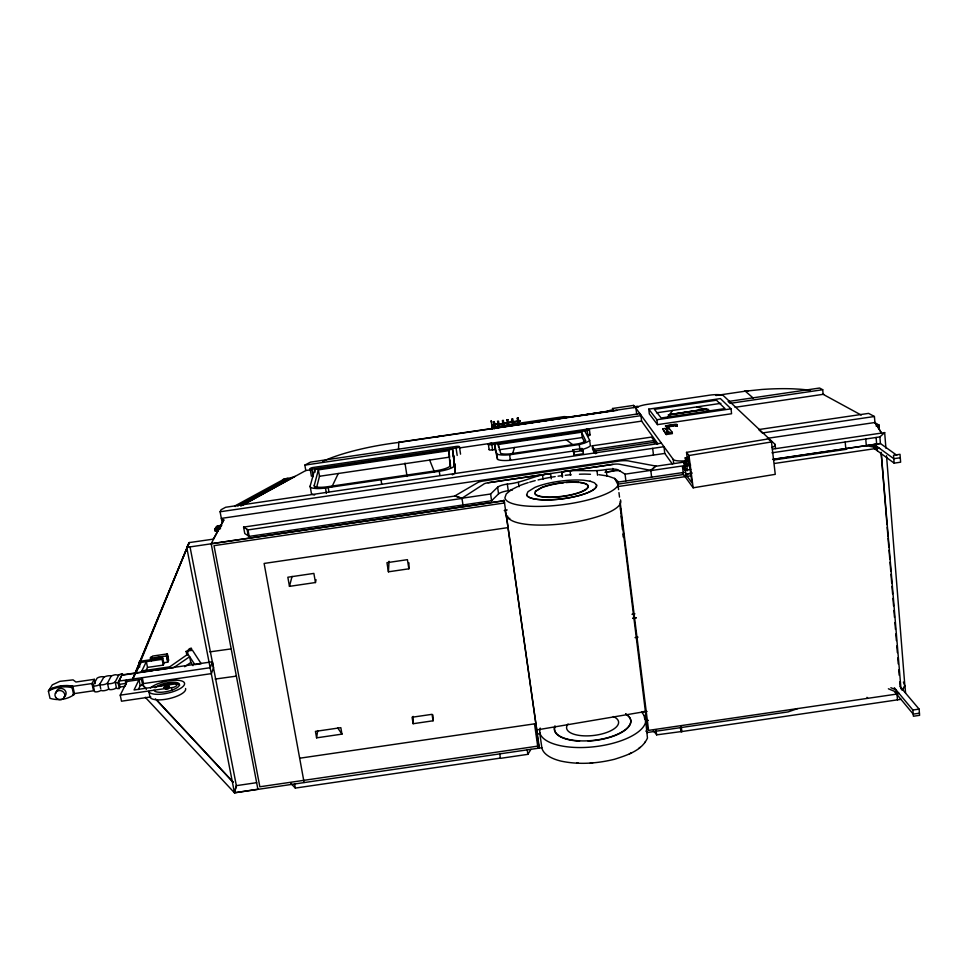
<?xml version="1.0" encoding="UTF-8"?>
<svg xmlns="http://www.w3.org/2000/svg" width="968" height="968" viewBox="0 0 968 968"><rect width="100%" height="100%" fill="white"/><g stroke="black" fill="none" stroke-linecap="round" stroke-linejoin="round"><path stroke-width="1.45" d="M432.902 714.953L433.071 720.785L413.13 723.713L413.154 716.38M408.871 568.809L407.419 559.661L386.958 562.674L388.434 571.81L408.871 568.809L408.956 562.832M398.489 449.237L398.816 442.412L616.798 410.384M398.828 442.231L638.227 406.947L637.706 406.257L634.585 406.717L633.629 405.386L612.526 408.496L612.792 410.674M191.18 650.605L191.313 648.342M388.434 571.81L389.039 561.283M641.615 712.024L645.329 717.07L647.459 738.064C641.711 750.817 626.901 755.221 614.644 759.239C597.062 763.546 578.537 764.914 560.738 761.042A53.373 21.961 -6.8 0 1 541.85 747.707L539.66 732.316L540.192 728.045M316.596 737.846L315.435 731.385L340.833 727.67L341.958 734.131L316.596 737.846L317.698 730.61M189.571 648.911L189.982 650.06M315.459 582.53L313.874 573.407L287.835 577.231L289.468 586.354L315.459 582.53L316.052 579.711M257.924 789.38L211.181 543.714L223.741 520.046M316.536 487.739L319.488 476.268L318.387 469.855L448.716 450.677L449.684 457.114L319.488 476.268M289.468 586.354L292.058 576.384M314.733 488.029L314.273 485.355L318.387 469.855M493.377 424.698C497.915 422.822 489.457 427.481 494.333 428.667M314.661 494.999L314.6 494.987A17.823 4.114 -9.6 0 1 311.297 492.809L310.147 486.13L314.721 469.516L452.552 449.237L455.238 472.19A15.343 3.57 -8.6 0 1 454.222 473.727M566.135 482.56A27.201 6.873 -7.5 0 1 578.695 482.475L578.658 482.197A27.213 6.873 -7.5 0 0 541.1 487.69L535.401 491.381L534.941 493.486A26.862 6.788 -7.5 0 0 572.717 494.66A26.862 6.788 -7.5 0 0 579.965 482.608M526.616 494.672A35.296 8.918 -7.5 0 0 564.175 498.544A35.296 8.918 -7.5 0 0 596.421 484.75L596.421 484.75A35.296 8.918 -7.5 0 1 564.187 498.58A35.296 8.918 -7.5 0 1 526.616 494.696L527.984 491.684L534.893 487.4A35.671 9.014 -7.5 0 1 583.958 480.261L590.129 481.217M512.399 454.089L514.553 447.494M119.294 688.502L120.032 687.026L118.786 681.121L121.895 674.938L212.416 661.773L210.262 667.702L118.713 681.133L118.048 682.597L119.294 688.502A3.63 1.149 -13.2 0 1 116.426 687.849A4.126 1.307 -13.2 0 1 111.985 689.543A4.126 1.307 -13.2 0 1 108.731 688.974A4.138 1.307 -13.3 0 1 104.278 690.668A4.138 1.307 -13.3 0 1 101.023 690.099A3.424 1.077 -13.4 0 1 97.078 691.817A3.424 1.077 -13.4 0 1 94.465 691.067L93.194 685.163L97.006 678.302A3.594 1.113 -13.2 0 1 100.962 676.777A3.594 1.113 -13.2 0 1 103.782 677.31A4.09 1.258 -13.2 0 1 107.944 675.845A4.09 1.258 -13.2 0 1 111.114 676.233A4.308 1.331 -13.1 0 1 115.41 674.744L118.725 675.107A3.618 1.125 -13 0 1 122.537 673.668L118.846 681.387M677.261 425.823L675.785 426.041L675.422 424.71L665.379 425.944L675.071 424.274A3.34 0.738 -6.6 0 1 676.898 424.492L677.261 425.823L676.898 424.492M677.128 424.831L675.422 424.71M645.366 741.706L644.894 742.541M903.386 682.065L904.886 686.118L886.519 455.71M141.074 662.427L132.701 679.088L189.196 542.6L213.396 539.128M145.599 671.405L147.511 667.4L146.337 661.652L141.159 672.385L135.786 673.171L189.196 542.6L186.691 547.464M189.22 542.54L132.677 679.149M169.097 668.259L169.727 666.843L141.86 670.933M163.253 662.826L167.706 662.173L168.613 660.115L167.367 653.896L152.533 656.074L151.565 658.107L166.448 655.929L167.367 653.896M147.511 667.4L163.289 665.089L163.907 663.697L162.745 657.974L139.537 661.374L138.86 662.753L139.743 667.061M163.289 665.089L162.128 659.341L162.745 657.974M160.761 658.252L161.341 656.994L155.279 657.877L154.686 659.148M142.707 685.271L143.506 683.577L142.284 677.673L141.485 679.355L142.707 685.271L140.203 685.634L138.363 689.519M331.927 486.807L338.28 473.509M150.875 660.442L150.367 657.95L152.157 656.873M222.18 522.841L220.099 511.769L221.079 509.737L225.665 507.256L661.386 443.15M187.877 652.384C186.401 649.225 193.418 646.14 191.156 650.121M150.778 696.912L121.496 701.207L120.226 695.169L127.05 681.472M126.082 684.654L125.465 681.702L126.3 680.02M118.725 675.107L115.18 681.944L116.426 687.849M111.114 676.233L107.472 683.069L108.731 688.974M213.299 539.14L223.838 519.997L221.345 518.388L664.762 453.423L672.324 463.974M184.658 666.734L190.793 662.487L189.655 656.715L173.671 667.678L169.061 668.344L170.017 666.637L187.937 654.114M72.757 694.649A26.789 24.611 18 0 0 74.439 693.572L93.521 690.777L91.96 683.541L94.32 679.318L75.927 682.016L73.072 679.875L59.871 681.339L52.308 684.86L48.4 691.104L50.009 698.339A26.85 24.66 17.9 0 0 73.689 694.867L74.439 693.572L72.866 686.348A16.565 5.106 -13.8 0 0 64.433 685.804M221.781 525.539L217.352 526.12A2.94 0.702 -10.7 0 0 216.372 526.604L214.666 529.375L219.518 528.927M103.782 677.31L99.764 684.207A3.436 1.065 -13.3 0 1 95.82 685.901A3.436 1.065 -13.3 0 1 93.194 685.163M73.689 694.867L72.116 687.619L72.866 686.348L91.96 683.541M499.754 753.903L500.42 758.355L527.875 754.338L530.972 749.268M216.396 529.786L217.655 528.02L220.341 527.584M221.261 525.83C216.892 523.712 211.351 533.634 220.547 528.564M667.436 417.74L672.47 410.468M904.971 685.949L901.995 690.184L904.995 685.913L905.564 692.943M666.601 431.982L668.017 431.728L666.468 431.813M640.102 747.344L638.747 748.47M243.585 527.1L248.002 529.907L461.99 498.435L455.178 495.979L243.585 527.1L244.771 533.537L249.199 536.393L491.587 500.759L498.568 493.849A11.059 2.771 -8 0 1 508.26 490.703L512.399 490.098M455.178 495.979L461.966 498.217L490.619 494.007L497.613 487.194A11.072 2.735 -8 0 1 507.317 484.073C522.2 482.996 535.413 474.889 550.344 473.594M563.388 482.814A27.201 6.873 -7.5 0 0 541.148 487.969L535.401 491.381M771.944 452.794L879.876 436.919L884.667 432.599L885.914 448.184M685.223 465.548L650.835 470.605L655.772 466.044L650.798 470.375L625.062 474.163L618.697 470.23A11.616 2.844 -7.1 0 0 606.101 469.541C591.472 472.311 576.42 468.899 561.718 471.912L562.408 477.176M876.004 425.932L879.174 425.194L875.834 423.282A2.94 0.665 -4.9 0 0 874.649 423.137M565.76 417.462L565.99 417.317A3.715 0.774 -7.6 0 0 563.957 416.615L497.83 426.356A3.11 0.653 -8.1 0 0 496.1 427.626L610.155 411.073L609.707 410.371L613.397 409.827L612.526 408.496M631.705 752.656L629.418 753.842M455.154 495.761L477.381 482.778A6.728 1.633 -8.2 0 1 483.153 481.036L618.165 461.167A11.894 2.856 -7 0 1 629.95 461.24L655.772 466.044M243.404 504.764L295.022 476.341M240.754 506.07L305.791 470.533L311.756 469.649M878.896 425.46L879.077 427.602L879.077 425.061M237.729 505.719L288.125 478.41L293.812 476.994M237.946 505.768L287.847 478.47A3.63 0.799 -9.9 0 0 282.874 479.813L234.655 506.082L235.163 506.409M304.847 465.112L310.474 462.123L639.509 413.675L640.949 415.659L304.847 465.112L305.791 470.533M667.872 431.825L668.876 432.539L668.767 431.498M517.529 486.638L511.031 489.917L506.252 493.934L504.921 497.782A57.281 14.484 -7.5 0 0 558.463 505.211A57.281 14.484 -7.5 0 0 617.862 485.549L618.177 481.689L614.656 478.434L607.638 476.002L598.938 474.707M565.748 417.462L565.07 418.249M235.442 505.828L234.813 506.252L235.551 506.421M797.777 708.564L788.049 711.916L646.914 732.558M666.42 429.235L665.803 429.562L667.484 429.151M186.122 651.379L192.366 650.121L201.175 663.697L194.858 664.617L186.122 651.379L186.933 655.457M504.243 510.487L507.184 509.93M642.643 711.77L643.272 711.661A6.655 2.65 -6 0 1 647.084 711.48M666.395 426.61C667.545 423.427 666.783 428.037 667.388 426.586M651.609 477.163L650.798 470.375L619.496 464.241A6.933 1.67 -7 0 0 612.913 464.374L487.969 482.766A4.937 1.198 -8.2 0 0 483.443 484.327L461.966 498.217L462.97 504.969M605.786 472.154L613.736 470.968A6.921 1.694 -7 0 1 619.871 470.763M645.402 711.54L536.768 729.933L506.833 518.86L504.957 510.414M688.151 457.344L685.211 457.828L687.631 460.998L686.518 452.371L768.29 438.928L771.484 441.952L775.259 474.344L693.161 487.811L682.295 472.856M686.518 452.371L688.974 455.517L771.484 441.952M690.801 469.359L684.872 470.339L683.868 462.668L686.832 462.172M683.868 462.668L686.264 465.85L690.668 465.124M618.225 484.097L683.493 474.501L682.525 467.157L685.465 466.685M686.421 474.017L692.289 473.049M506.833 518.86L509.797 518.376M744.38 391.314L748.736 390.661M257.948 789.235L234.474 792.804L186.727 547.392L504.195 500.722L211.181 543.714M493.765 424.976L491.841 425.267L493.728 424.662L493.305 421.745L494.237 421.612L495.616 428.292M506.857 419.749L507.813 419.713L506.857 419.749L507.28 422.992L503.784 423.5L507.28 422.665M511.842 419.011C513.911 418.333 509.954 419.906 512.266 421.927L508.212 422.532L507.789 419.616M513.609 424.855L513.197 422.024L517.662 421.467L513.161 421.697L517.674 421.128L517.251 418.212L518.183 418.079L518.606 420.995L520.288 420.644L518.594 421.322L520.361 421.068M494.261 421.697L493.305 421.745M499.343 426.961L498.931 424.117L502.852 423.645L498.956 424.214L502.815 423.319L502.404 420.487L503.336 420.342L503.747 423.185M518.219 418.176L517.251 418.212M494.636 424.432L498 424.032L497.588 421.189L498.544 421.153L498.931 423.887M494.672 424.746C503.856 424.286 490.897 422.943 495.386 427.662M508.599 425.593L508.188 422.762L512.266 422.157L512.677 425M610.009 410.831L585.797 414.703M497.649 427.638L565.215 417.692M715.969 395.501L745.953 391.084M648.766 409.137L720.398 398.586L731.058 408.823L731.566 413.735L657.49 424.637L649.322 413.88L648.766 409.137L656.909 419.737L657.49 424.637M656.558 412.816L720.906 403.341M731.578 403.136L822.715 389.717L823.127 394.327L861.217 415.066M668.162 414.969L707.971 409.113M459.449 446.72A3.497 0.762 -8.5 0 0 455.904 446.466L312.361 467.592A4.017 0.871 -9.6 0 0 310.111 468.694A4.017 0.871 -9.6 0 0 311.914 469.202L456.073 447.978A3.497 0.762 -8.5 0 0 459.449 446.72L460.55 454.161M459.522 447.918L641.602 421.128L657.877 443.816M735.051 407.298L823.72 394.242M656.909 419.737L731.058 408.823M489.13 449.612L488.368 444.324A3.497 0.762 -8.2 0 0 491.817 444.614L587.237 430.566A3.678 0.799 -7.4 0 0 589.391 429.477L590.069 434.777M498.254 444.469L581.562 432.2L585.761 440.876A15.524 3.473 -7.5 0 1 578.707 443.719L509.132 453.956A12.983 2.916 -8 0 1 500.674 453.387L498.254 444.469L498.629 447.131M453.508 455.662L455.238 472.19L453.508 455.662L454.476 464.495M489.227 449.406A3.497 0.774 -8.1 0 0 492.567 449.914L495.253 449.527L497.54 459.364A16.674 3.799 -8 0 0 510.378 460.284L574.06 450.919M499.004 449.781L582.252 437.536L584.745 442.485M670.788 425.956L673.728 425.533M666.734 427.045L675.543 425.738M662.717 428.812L668.779 427.916L672.24 432.309L672.385 433.616L666.25 434.523L662.717 428.812L666.25 434.523M495.253 449.527L494.491 444.215L496.765 453.919A16.686 3.751 -8 0 0 509.616 454.791L579.275 444.542A19.239 4.295 -7.5 0 0 589.669 440.355L584.757 430.929M666.093 433.216L672.24 432.309M592.21 445.825L594.049 449.37L594.509 453.012L592.67 449.43L592.21 445.825L651.537 437.088L653.993 440.549L654.283 442.981M572.959 449.83L581.974 448.511L583.002 450.604L583.401 453.726L574.327 455.069L572.959 449.83L574.327 455.069M310.147 486.13A17.848 4.041 -9.6 0 0 313.438 488.271L316.814 488.55A17.848 4.041 -9.6 0 0 323.36 488.259L439.278 471.259A15.355 3.509 -8.6 0 0 448.547 469.153L451.306 468.089A15.355 3.509 -8.6 0 0 454.234 465.487M573.927 451.947L583.002 450.604M594.049 449.37L653.993 440.549M595.683 453.726L595.332 450.931L655.651 442.061L657.32 444.397M487.969 482.766L550.586 473.558L551.288 478.821M561.718 471.912L612.913 464.374M604.964 472.263L613.736 470.968M773.65 459.328L880.42 443.526L896.779 455.238M617.741 486.589L690.97 475.784M774.654 463.442L874.782 448.68M900.288 457.743L893.803 458.699L874.201 444.445L874.552 448.716L894.154 463.152L900.627 462.184L900.01 454.307L893.537 455.262L894.154 463.152M632.903 618.31L635.879 617.862M632.89 618.431L635.879 617.983M635.032 637.61L638.021 637.162M912.897 710.028L919.116 709.108L919.6 715.328L913.393 716.247L912.897 710.028L894.275 687.716M919.431 713.21L913.223 714.118L894.601 691.672M443.501 435.661L433.434 437.306M220.099 511.769L663.987 446.708L664.762 453.423M874.406 416.494L762.3 432.974L758.682 429.562L868.599 413.384L874.406 416.494L874.951 422.544M767.382 438.322L875.036 422.496L881.291 432.696L875.036 422.496M655.796 466.261L685.719 461.857M772.476 449.104L884.667 432.599M617.657 482.149L684.461 472.336M772.585 459.376L880.42 443.526L879.876 436.919M773.71 459.994L846.601 449.273L845.778 448.607L845.197 442.025M686.457 474.066L690.898 473.412M508.019 527.608L264.119 563.449L304.097 782.483M150.367 657.95L151.746 657.744L152.254 660.236M138.86 662.753L162.128 659.341M134.419 673.377L121.956 675.204M125.465 681.702L141.485 679.355M119.463 684.34L125.731 683.42M120.032 687.026L125.029 686.288M143.506 683.577L211.411 673.619L213.553 667.63L212.416 661.773M631.983 614.269L634.935 613.833M633.096 618.141L636.073 617.705M120.226 695.169L173.49 687.353A5.421 1.767 -12.6 0 0 176.817 685.284A5.421 1.767 -12.6 0 0 174.881 683.989L134.056 689.978L138.981 679.717L140.203 685.634M299.669 758.222L535.534 723.701L538.704 745.989L259.847 786.778L214.013 545.662L504.509 502.961L503.844 500.008M256.653 782.676L236.349 785.653L234.425 792.756L145.273 697.287M898.437 693.838L648.584 730.38L620.077 501.593M541.85 747.707L234.474 792.804L236.349 785.653L190.055 547.029M290.69 783.257L295.325 788.085L500.383 758.101M901.147 699.307L680.928 731.687L680.431 727.488M142.623 672.179L152.908 670.691M155.848 670.255L167.597 668.561M209.862 651.863L231.279 648.875M215.15 679.076L236.47 676.112M655.735 729.824L656.606 734.869L681.823 731.493M217.352 527.826A2.928 0.702 -10.7 0 1 217.655 527.717L220.607 527.33M215.924 530.815L218.393 530.488M214.642 529.145L215.065 531.033L218.344 530.718M592.839 762.784L590.25 763.026M509.894 459.437L510.68 459.364M578.344 763.147L576.71 763.099M666.819 430.954C666.698 429.151 670.751 433.87 666.819 430.954L666.94 431.994M590.468 474.272L584.854 474.09A57.632 14.581 -7.5 0 0 579.445 474.223M879.682 448.426L866.3 445.595L865.755 439M870.268 445.026L877.044 446.514M696.682 406.911L710.693 410.831M590.129 481.181L594.376 482.742L596.433 484.774M888.382 688.78L898.812 693.149M890.875 687.703L896.174 689.99M822.715 389.717L819.581 388.035L728.13 401.502L730.09 403.353M876.076 424.02L878.254 425.218M566.341 439.871L573.189 445.038M745.287 391.169L761.816 389.475A77.779 16.456 -6.1 0 1 793.082 388.834L799.919 389.221A77.779 16.456 -6.1 0 1 810.47 390.406M745.602 391.459L753.213 398.042M775.525 448.571L775.114 444.397L723.423 395.682A12.354 2.529 -6.4 0 0 707.233 395.537L647.725 404.297A13.939 2.88 -6.9 0 0 635.976 408.29L636.69 414.28A13.927 2.928 -6.9 0 1 637.295 413.566M653.182 730.961L656.219 733.865M142.127 684.582L146.228 688.974M155.437 698.86L233.276 782.35L156.598 699.888M142.284 684.485L146.374 688.889M900.24 686.808L919.116 709.108M867.001 697.323L867.776 698.327M682.525 467.157L684.872 470.339M686.022 474.804L691.926 482.851L688.768 458.59L687.74 457.259L688.865 465.898L686.433 462.692L687.474 470.714L685.066 467.483L686.07 475.155M635.976 408.29L673.22 459.376L673.692 463.539M337.735 727.972L341.958 734.131M190.744 662.221L192.983 665.645M614.656 478.434L617.947 484.581M595.332 450.931L596.591 453.326M491.78 424.843L493.74 424.891L494.152 427.723M429.647 460.054L434.511 472.19M512.229 421.83L508.188 422.762M494.733 424.516L495.434 427.469M493.668 424.214L494.696 428.618M491.466 422.29L491.127 420.62L492.446 429.235L492.022 426.67M492.422 428.691L492.192 427.759M100.708 688.623L99.764 684.207A4.138 1.295 -13.3 0 0 103.019 684.763A4.138 1.295 -13.3 0 0 107.472 683.069A4.138 1.295 -13.2 0 0 110.739 683.626A4.138 1.295 -13.2 0 0 115.18 681.944A3.63 1.137 -13.1 0 0 118.048 682.597M94.32 679.318L95.251 683.626M150.778 657.066L151.54 660.805M167.222 654.211L168.48 660.43M166.665 655.457L167.912 661.701M166.448 655.929L167.706 662.173M171.505 687.643L172.001 690.063M537.579 740.169L538.426 744.537M215.065 529.508L215.368 531.117M217.606 526.314L217.909 527.899M217.352 526.12L217.655 527.717M217.219 526.507L217.522 528.104M248.002 529.907L249.199 536.393M294.55 783.923L295.325 788.085M247.07 529.314L248.268 535.8M311.914 469.202L313.184 476.631M310.123 468.851L311.406 476.268M325.49 488.005L326.41 493.402M314.624 468.802L315.157 472.081M328.212 487.606L328.902 491.647M413.13 723.713L412.078 717.24L432.043 714.323L433.071 720.785M381.017 479.838L381.67 483.891M404.975 463.103L407.068 476.474M398.816 442.412L398.828 442.436A81.203 17.823 -9 0 0 322.767 461.421M439.278 471.259L439.896 475.324M456.073 447.978L457.186 455.444M452.443 448.511L454.004 458.965M454.67 463.442L455.347 467.919M491.817 444.614L492.567 449.914M497.613 487.194L498.568 493.849M490.619 494.007L491.587 500.759M527.245 749.994L527.875 754.338M507.317 484.073L508.26 490.703M498 424.262L498.387 426.997M494.237 421.612L494.66 424.529M504.183 500.637L539.345 748.07M496.765 453.919L497.54 459.364M534.518 723.846L537.99 748.276M518.364 482.439L518.969 486.807M507.668 425.738L507.256 422.895L503.759 423.415C505.55 427.021 502.065 427.348 502.828 423.548M509.616 454.791L510.378 460.284M518.183 418.079L518.57 420.899M518.558 421.237L518.969 424.069M517.626 421.37L518.001 424.105M512.774 418.878L513.197 421.794M542.516 475.01L543.096 479.329M561.997 471.888L562.565 476.208M688.974 455.517L693.161 487.811M685.211 457.828L686.264 465.85M570.019 470.956L570.588 475.288M581.562 432.2L582.252 437.536M581.974 448.511L582.373 451.608M579.275 444.542L579.989 450.035M597.002 470.871L597.558 475.24M589.669 440.355L590.359 445.812A19.215 4.356 -7.5 0 1 581.248 449.733M587.237 430.566L587.915 435.89A3.678 0.811 -7.4 0 0 589.125 434.438M618.032 485.137L618.588 489.626M618.963 492.615L619.52 497.104M606.101 469.541L606.936 476.195M619.786 503.578L647.64 729.666M644.216 715.546L644.555 718.353M612.756 468.439L613.083 471.077M625.062 474.163L625.885 480.939M656.11 730.816L656.606 734.869M633.629 405.386L633.883 407.564M681.194 726.085L681.859 731.747M640.876 415.006L641.602 421.128M639.727 413.433L639.8 414.086M639.437 413.021L639.509 413.675M652.686 448.365L653.473 455.081M668.779 427.916L668.924 429.211M676.523 425.037L676.632 426.065M675.676 425.012L675.785 426.041M620.488 508.527L620.911 513.028M621.202 516.017L622.485 529.508M622.908 533.997L623.186 536.998M449.951 459.957L450.616 467.096M448.716 450.677L450.132 466.092A15.343 3.497 -8.7 0 1 435.636 470.823L327.608 486.722A14.338 3.243 -9.6 0 1 314.273 485.355M896.997 694.213L897.481 699.852M881.158 452.322L900.99 688.889M881.146 452.564L886.99 524.608M887.196 527.342L887.934 536.345M888.08 538.16L888.818 547.198M889.06 550.211L889.798 559.25M890.04 562.251L890.766 571.289M891.008 574.302L891.697 582.881M891.988 586.354L892.605 593.88M892.968 598.405L893.573 605.932M893.936 610.445L894.492 617.403M894.916 622.497L895.46 629.406M895.823 633.907L896.38 640.574M896.804 645.91L897.36 652.626M897.772 657.925L898.256 663.927M898.74 669.929L899.187 675.216M899.72 681.932L900.083 686.445M877.165 447.942L877.395 450.81M876.113 437.476L876.645 444.07M645.329 717.07L645.535 722.503A53.518 21.502 -6.8 0 1 591.702 747.006A53.518 21.502 -6.8 0 1 539.66 732.316M536.538 734.579A10.624 4.32 -7.7 0 1 540.18 733.405M644.712 719.176A11.156 4.489 -6 0 1 648.318 720.434M613.301 716.538A26.172 10.515 -6.8 0 1 596.554 735.063A26.172 10.515 -6.8 0 1 568.047 723.943M282.656 479.777A3.63 0.799 -9.9 0 1 288.125 478.41M685.901 460.744A13.334 3.194 -6.4 0 1 673.22 459.376M775.114 444.397A14.266 3.364 -5.7 0 1 771.786 447.494M620.428 499.875A57.112 15.101 -7.4 0 1 568.422 523.071A57.112 15.101 -7.4 0 1 507.498 515.908M518.836 485.972A57.632 14.581 -7.5 0 1 528.213 482.621M529.69 482.173A57.632 14.581 -7.5 0 1 535.207 480.648M538.099 479.922A57.632 14.581 -7.5 0 1 555.196 476.595M558.04 476.171A57.632 14.581 -7.5 0 1 562.372 475.615M565.276 475.276A57.632 14.581 -7.5 0 1 571.011 474.744M625.63 713.84A38.417 15.428 -6.8 0 1 599.265 739.564A38.417 15.428 -6.8 0 1 554.979 726.024M625.655 714.106A38.417 15.44 -6.8 0 1 598.284 740M596.845 740.217A38.417 15.44 -6.8 0 1 588.072 741.077M579.566 741.113A38.417 15.44 -6.8 0 1 555.015 726.29M578.658 482.197A26.862 6.788 -7.5 0 1 573.455 494.176A26.862 6.788 -7.5 0 1 534.893 493.208M53.24 688.236A16.565 5.106 -13.8 0 0 49.199 689.821A32.549 29.778 16.1 0 1 72.866 686.348M59.992 686.457A16.565 5.106 -13.8 0 1 62.255 686.07M48.4 691.104A32.622 29.839 16.1 0 1 72.116 687.619M56.192 693.015A4.985 4.574 17.1 0 1 60.113 688.514A4.985 4.574 17.1 0 1 65.739 691.551A4.985 4.574 17.1 0 1 63.767 697.093M150.403 688.006A18.307 5.953 -12.7 0 1 179.262 680.419A18.307 5.953 -12.7 0 1 174.349 691.237A18.307 5.953 -12.7 0 1 148.854 691.418L149.98 696.924A18.295 6.014 -12.8 0 0 169.666 698.497A18.295 6.014 -12.8 0 0 185.566 688.49M155.061 687.776A13.068 4.247 -12.7 0 1 175.644 682.343A13.068 4.247 -12.7 0 1 172.207 690.051A13.068 4.247 -12.7 0 1 153.972 690.208M167.73 688.2A2.723 0.883 -12.7 0 1 164.112 688.091A2.723 0.883 -12.7 0 1 167.645 686.518A2.723 0.883 -12.7 0 1 168.856 687.703M168.505 688.72A2.723 0.883 -12.7 0 1 165.843 689.349M165.976 687.643A2.723 0.883 -12.7 0 1 166.653 687.462M159.466 686.3A13.068 4.259 -12.7 0 1 179.612 685.308M676.136 425.339A3.34 0.738 -6.6 0 1 677.019 425.533M488.368 444.324A3.497 0.762 -8.2 0 1 491.671 443.09M586.475 429.139A3.678 0.799 -7.4 0 1 589.391 429.477M453.387 474.284A15.343 3.57 -8.6 0 1 452.31 474.828M706.434 409.016L669.614 414.619L706.434 409.016M716.453 400.22L654.404 409.355L661.18 417.982L724.984 408.581L716.453 400.22M646.213 731.07L647.241 732.51L646.164 730.997M55.696 697.371A5.009 4.586 17.1 0 0 64.299 697.48A5.009 4.586 17.1 0 0 59.738 690.486A5.009 4.586 17.1 0 0 55.696 697.371M164.996 688.03A2.723 0.883 -12.7 0 0 169.303 686.602A2.723 0.883 -12.7 0 0 165.709 686.348A2.723 0.883 -12.7 0 0 164.996 688.03"/></g></svg>
